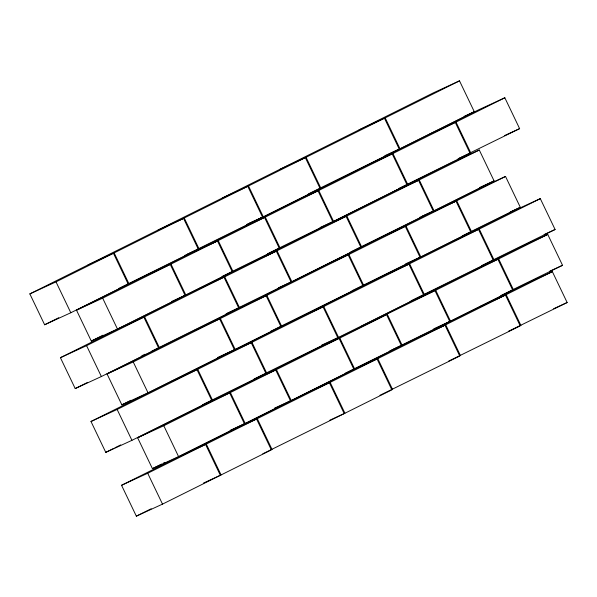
<?xml version="1.0" encoding="UTF-8"?>
<svg xmlns="http://www.w3.org/2000/svg" width="597" height="597" viewBox="0 0 597 597"><rect width="100%" height="100%" fill="white"/><g stroke="black" fill="none" stroke-linecap="round" stroke-linejoin="round"><path stroke-width="0.9" d="M29.85 293.903L56.014 281.874L113.43 253.27L128.213 284.142L70.804 312.746L44.641 324.768L29.85 293.903L87.259 265.299L114.154 252.904L183.518 218.353L198.308 249.218L118.818 288.433M87.99 264.934L157.347 230.375L183.518 218.353M222.338 197.995L279.165 169.682L306.06 157.295L384.453 118.236L399.244 149.101L308.306 193.958M279.896 169.317L358.29 130.258L385.184 117.87L459.496 80.841L474.287 111.714L399.975 148.743L384.781 155.72M359.021 129.9L433.332 92.871L459.496 80.841M248.098 223.823L263.292 216.838L320.119 188.525L305.336 157.653L248.501 185.973L221.606 198.361L158.078 230.009L184.242 217.987L247.777 186.331L262.568 217.204L187.219 254.285M44.641 324.768L58.782 317.723M76.498 310.171L102.662 298.149L170.272 264.456L185.063 295.328L117.452 329.014L91.289 341.044L76.498 310.171L144.108 276.486L171.003 264.098L217.487 240.934L232.27 271.807L185.794 294.963L171.443 301.56M144.832 276.12L191.316 252.964L217.487 240.934M239.113 229.151L291.858 202.868L318.753 190.48L392.192 153.892L406.982 184.757L333.544 221.345L320.037 227.554M292.59 202.502L366.028 165.914L392.923 153.526L455.287 122.452L470.078 153.325L398.43 188.659M366.759 165.556L429.124 134.482L456.018 122.086L504.831 97.766L519.621 128.639L458.145 158.78M429.855 134.116L478.667 109.796L504.831 97.766M267.404 253.815L332.813 221.711L318.029 190.846L265.277 217.121L238.382 229.517L192.047 252.598L218.211 240.576L264.546 217.487L279.336 248.359L222.032 276.486M91.289 341.044L102.968 335.215M60.416 357.693L86.58 345.67L143.847 317.141L158.638 348.006L101.371 376.535L75.207 388.565L60.416 357.693L117.684 329.163L144.578 316.776L223.987 277.209L238.778 308.074L151.772 351.133M118.407 328.798L197.823 289.232L224.718 276.844L276.299 251.143L291.09 282.015L226.002 313.918M198.555 288.873L250.136 263.173L276.299 251.143M320.664 228.032L392.348 192.309L418.519 180.287L433.31 211.151L350.76 251.889M418.519 180.287L346.827 216.002L319.932 228.397L250.867 262.807L277.03 250.785L346.096 216.368L360.887 247.24L291.821 281.65L278.314 287.858M479.279 150.011L453.116 162.041L393.08 191.95L419.243 179.921L479.279 150.011L494.07 180.884L434.034 210.793L419.684 217.39M75.207 388.565L87.655 382.364M107.064 373.968L133.228 361.939L219.636 318.888L234.427 349.76L148.019 392.811L121.848 404.833L107.064 373.968L193.473 330.917L220.36 318.529L266.12 295.731L280.911 326.596L235.151 349.394L217.547 357.521M194.197 330.551L239.949 307.753L266.844 295.366L348.155 254.859L362.946 285.724L270.777 331.253M240.681 307.395L321.992 266.881L348.887 254.494L405.273 226.397L420.064 257.262L351.969 290.769M322.716 266.516L379.11 238.419L406.005 226.032L455.981 201.129L470.772 232.002L420.795 256.904L405.602 263.889M379.834 238.061L429.818 213.159L455.981 201.129M505.525 176.451L479.361 188.473L430.549 212.793L456.712 200.771L505.525 176.451L520.315 207.316L462.22 235.905M121.848 404.833L130.989 400.281M90.983 421.489L117.146 409.467L196.995 369.677L211.786 400.55L131.937 440.332L105.773 452.362L90.983 421.489L170.832 381.707L197.726 369.319L251.203 342.671L265.993 373.543L202.39 404.841M171.563 381.341L225.039 354.7L251.934 342.312L323.044 306.88L337.827 337.753L254.061 378.998M225.77 354.334L296.873 318.91L323.768 306.515L408.863 264.12L423.654 294.985L338.559 337.387L321.679 345.148M297.604 318.544L382.699 276.142L408.863 264.12M453.078 241.076L514.136 210.659L540.3 198.637L555.091 229.502L481.376 265.74M540.3 198.637L479.249 229.054L452.354 241.442L383.431 275.784L409.594 263.755L478.518 229.42L493.309 260.285L410.997 300.806M105.773 452.362L113.258 448.631M114.922 447.802L120.743 444.899M137.623 437.765L163.794 425.736L229.658 392.923L244.442 423.788L178.585 456.608L152.414 468.63L137.623 437.765L203.487 404.945L230.382 392.557L275.702 369.983L290.493 400.848L245.173 423.43L230.099 430.385M204.219 404.587L249.539 382.005L276.426 369.618L339.089 338.402L353.879 369.267L291.217 400.483L274.336 408.244M250.262 381.64L312.918 350.424L339.812 338.036L386.587 314.731L401.378 345.603L345.32 373.17M313.649 350.066L434.967 290.627L449.757 321.499L391.975 349.894M361.155 326.395L408.803 302.657L435.698 290.261L497.913 259.262L512.704 290.135L450.481 321.134L433.721 328.865M409.527 302.291L471.749 271.292L498.644 258.904L547.747 234.434L562.538 265.307L500.771 295.59M472.481 270.926L521.584 246.464L547.747 234.434M152.414 468.63L161.586 464.063M163.257 463.235L164.921 462.399M121.549 485.286L147.713 473.264L205.562 444.437L220.353 475.309L162.503 504.129L136.34 516.159L121.549 485.286L179.398 456.466L206.293 444.078L256.561 419.027L271.351 449.899L221.077 474.943L203.473 483.07M180.122 456.101L230.397 431.056L257.292 418.669L329.417 382.729L344.208 413.594L262.792 453.802M231.121 430.691L303.254 394.751L330.148 382.364L377.065 358.991L391.856 389.856L344.939 413.236L329.857 420.191M303.977 394.393L350.902 371.013L377.797 358.625L444.966 325.156L459.757 356.028L379.923 395.311M351.633 370.655L418.803 337.186L444.966 325.156M505.443 295.03L479.272 307.052L419.534 336.82L445.698 324.79L505.443 295.03L520.233 325.895L448.668 361.095M552.359 271.65L526.196 283.679L480.003 306.694L506.166 294.664L552.359 271.65L567.15 302.522L508.301 331.35M136.34 516.159L151.213 508.748M464.16 116.37L474.287 111.714M246.531 224.569L262.568 217.204M184.801 255.426L198.308 249.218M504.428 135.623L519.621 128.639M458.265 158.75L470.078 153.325M479.719 187.473L494.07 180.884M422.333 216.196L433.31 211.151M226.964 313.507L238.778 308.074M141.758 355.767L145.131 354.215M510.189 211.972L520.315 207.316M544.121 234.546L555.091 229.502M205.032 403.654L211.786 400.55M549.874 271.12L562.538 265.307M389.565 351.029L401.378 345.603M553.643 308.724L567.15 302.522M456.018 122.086L470.809 152.959M498.644 258.904L513.435 289.769M479.249 229.054L494.032 259.919M506.166 294.664L520.957 325.537M456.712 200.771L471.503 231.636M419.243 179.921L434.034 210.793M385.184 117.87L399.975 148.743M392.923 153.526L407.714 184.398M406.005 226.032L420.795 256.904M435.698 290.261L450.481 321.134M445.698 324.79L460.488 355.663M409.594 263.755L424.385 294.627M346.827 216.002L361.618 246.874M387.319 314.365L402.109 345.238M306.06 157.295L320.85 188.159M318.753 190.48L333.544 221.345M348.887 254.494L363.67 285.359M377.797 358.625L392.587 389.49M339.812 338.036L354.603 368.901M323.768 306.515L338.559 337.387M265.277 217.121L280.068 247.994M248.501 185.973L263.292 216.838M277.03 250.785L291.821 281.65M330.148 382.364L344.939 413.236M266.844 295.366L281.635 326.238M218.211 240.576L233.002 271.441M276.426 369.618L291.217 400.483M224.718 276.844L239.509 307.716M251.934 342.312L266.725 373.177M184.242 217.987L199.032 248.852M220.36 318.529L235.151 349.394M257.292 418.669L272.083 449.534M171.003 264.098L185.794 294.963M230.382 392.557L245.173 423.43M197.726 369.319L212.517 400.184M206.293 444.078L221.077 474.943M114.154 252.904L128.945 283.776M144.578 316.776L159.362 347.641M102.662 298.149L117.452 329.014M133.228 361.939L148.019 392.811M163.794 425.736L178.585 456.608M56.014 281.874L70.804 312.746M86.58 345.67L101.371 376.535M117.146 409.467L131.937 440.332M147.713 473.264L162.503 504.129"/></g></svg>
